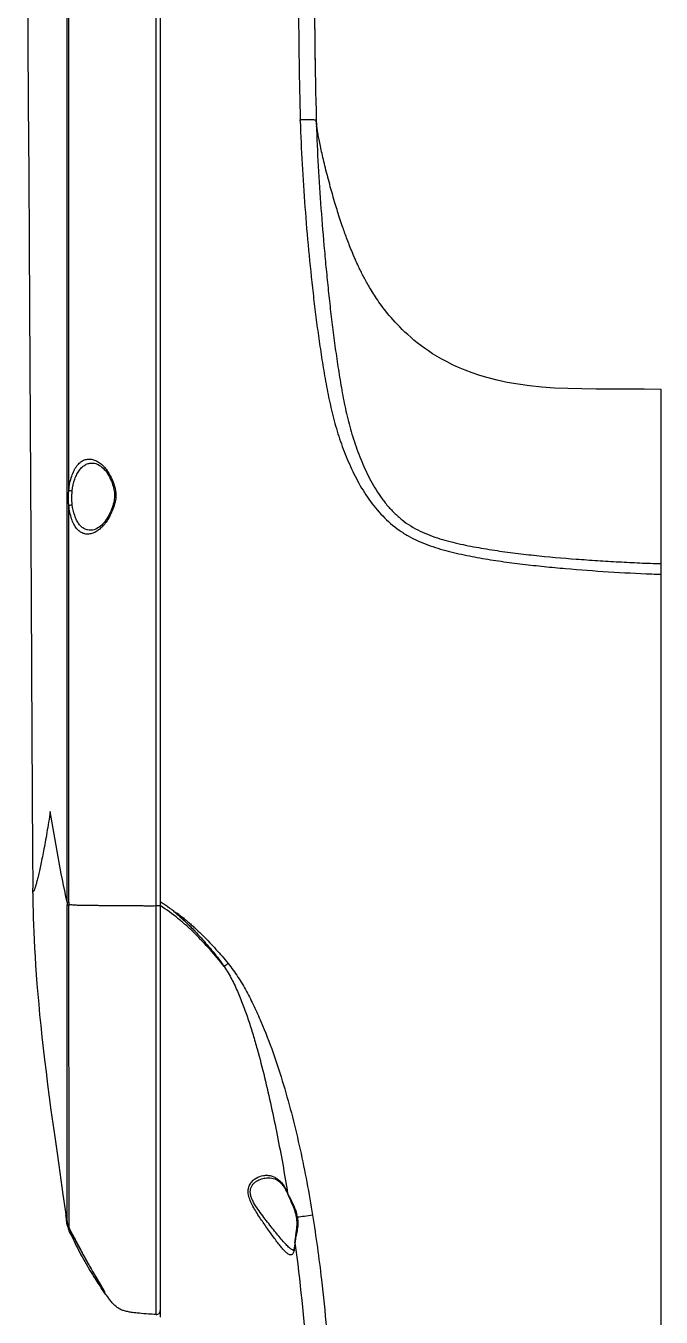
# Model space of a CAD drawing. Header units: millimetres. Extents: x 4086 to 8300, y 123 to 1549.
# Drawn here: x 6713.85 to 6734.46, y 761.43 to 803.27 of the extents above; entities that cross this region are included whole.
import ezdxf

# ---------------------------------------------------------------- set-up
doc = ezdxf.new("R2010")
doc.units = ezdxf.units.MM
doc.layers.add('外形图', color=7, linetype='Continuous')

msp = doc.modelspace()

# ---------------------------------------------------------------- linework, layer by layer
at = {"layer": '外形图'}
for p, q in [((6718.0741, 774.763), (6718.0741, 833.1323)), ((6718.2055, 833.1378), (6718.2055, 761.4243)), ((6715.187, 774.8783), (6715.1873, 809.0191)), ((6723.2137, 803.2676), (6723.2153, 803.0872)), ((6723.2153, 803.0872), (6723.216, 803.0153)), ((6722.7489, 800.1849), (6722.7479, 800.2218)), ((6723.2639, 800.313), (6723.2647, 800.2828)), ((6723.2647, 800.2828), (6723.2669, 800.2003)), ((6723.267, 800.1966), (6723.2669, 800.2005)), ((6723.2678, 800.1709), (6723.2669, 800.2003)), ((6723.2679, 800.1636), (6723.267, 800.1995)), ((6723.2673, 800.1888), (6723.267, 800.1995)), ((6723.2682, 800.1705), (6723.2672, 800.1922)), ((6723.2679, 800.1636), (6723.27, 800.0928)), ((6723.2691, 800.1565), (6723.2682, 800.1705)), ((6723.2694, 800.1515), (6723.2691, 800.1565)), ((6723.27, 800.1437), (6723.2694, 800.1515)), ((6723.2706, 800.1357), (6723.27, 800.1437)), ((6723.2713, 800.1273), (6723.2706, 800.1357)), ((6723.2721, 800.1188), (6723.2713, 800.1273)), ((6723.2729, 800.1099), (6723.2721, 800.1188)), ((6723.274, 800.0991), (6723.2729, 800.1099)), ((6723.2748, 799.9919), (6723.2738, 800.0126)), ((6723.2751, 800.0879), (6723.274, 800.0991)), ((6723.2764, 800.0762), (6723.2751, 800.0879)), ((6723.2773, 800.0676), (6723.2764, 800.0762)), ((6723.2788, 800.0551), (6723.2773, 800.0676)), ((6723.2805, 800.0403), (6723.2788, 800.0551)), ((6723.2825, 800.025), (6723.2805, 800.0403)), ((6723.2845, 800.0092), (6723.2825, 800.025)), ((6723.2861, 799.9971), (6723.2845, 800.0092)), ((6723.2887, 799.9784), (6723.2861, 799.9971)), ((6723.2914, 799.9592), (6723.2887, 799.9784)), ((6723.2946, 799.9372), (6723.2914, 799.9592)), ((6723.2984, 799.9124), (6723.2946, 799.9372)), ((6723.3024, 799.8868), (6723.2984, 799.9124)), ((6723.307, 799.8581), (6723.3024, 799.8868)), ((6723.3119, 799.8286), (6723.307, 799.8581)), ((6723.3174, 799.7958), (6723.3119, 799.8286)), ((6723.3238, 799.7594), (6723.3174, 799.7958)), ((6723.331, 799.7194), (6723.3238, 799.7594)), ((6723.3391, 799.6755), (6723.331, 799.7194)), ((6723.3477, 799.6297), (6723.3391, 799.6755)), ((6723.357, 799.5814), (6723.3477, 799.6297)), ((6723.3672, 799.5297), (6723.357, 799.5814)), ((6723.3779, 799.4771), (6723.3672, 799.5297)), ((6723.3894, 799.4214), (6723.3779, 799.4771)), ((6723.4009, 799.3665), (6723.3894, 799.4214)), ((6723.4132, 799.3088), (6723.4009, 799.3665)), ((6723.4261, 799.2495), (6723.4132, 799.3088)), ((6723.4396, 799.1889), (6723.4261, 799.2495)), ((6723.4535, 799.127), (6723.4396, 799.1889)), ((6723.4679, 799.064), (6723.4535, 799.127)), ((6723.4827, 798.9998), (6723.4679, 799.064)), ((6723.4981, 798.9345), (6723.4827, 798.9998)), ((6723.5139, 798.868), (6723.4981, 798.9345)), ((6723.5302, 798.8005), (6723.5139, 798.868)), ((6723.547, 798.7318), (6723.5302, 798.8005)), ((6723.5643, 798.6621), (6723.547, 798.7318)), ((6723.582, 798.5913), (6723.5643, 798.6621)), ((6723.6003, 798.5193), (6723.582, 798.5913)), ((6723.6192, 798.4456), (6723.6003, 798.5193)), ((6723.6374, 798.3759), (6723.6192, 798.4456)), ((6723.6422, 798.3575), (6723.6374, 798.3759)), ((6723.6617, 798.2836), (6723.6422, 798.3575)), ((6723.6813, 798.2101), (6723.6617, 798.2836)), ((6723.7018, 798.1343), (6723.6813, 798.2101)), ((6723.7232, 798.0563), (6723.7018, 798.1343)), ((6723.7416, 797.9897), (6723.7232, 798.0563)), ((6723.7605, 797.922), (6723.7416, 797.9897)), ((6723.78, 797.8531), (6723.7605, 797.922)), ((6723.7999, 797.7833), (6723.78, 797.8531)), ((6723.8204, 797.7125), (6723.7999, 797.7833)), ((6723.8413, 797.641), (6723.8204, 797.7125)), ((6723.8627, 797.5686), (6723.8413, 797.641)), ((6723.8847, 797.495), (6723.8627, 797.5686)), ((6723.9028, 797.435), (6723.8847, 797.495)), ((6723.9214, 797.3739), (6723.9028, 797.435)), ((6723.9407, 797.3116), (6723.9214, 797.3739)), ((6723.9606, 797.2478), (6723.9407, 797.3116)), ((6723.9812, 797.1825), (6723.9606, 797.2478)), ((6724.0026, 797.1153), (6723.9812, 797.1825)), ((6724.0249, 797.0462), (6724.0026, 797.1153)), ((6724.0445, 796.9862), (6724.0249, 797.0462)), ((6724.0663, 796.9205), (6724.0445, 796.9862)), ((6724.0889, 796.8528), (6724.0663, 796.9205)), ((6724.1125, 796.7835), (6724.0889, 796.8528)), ((6724.1286, 796.7364), (6724.1125, 796.7835)), ((6724.1452, 796.6888), (6724.1286, 796.7364)), ((6724.1621, 796.6406), (6724.1452, 796.6888)), ((6724.1793, 796.5919), (6724.1621, 796.6406)), ((6724.1969, 796.5427), (6724.1793, 796.5919)), ((6724.2148, 796.4932), (6724.1969, 796.5427)), ((6724.233, 796.4434), (6724.2148, 796.4932)), ((6724.2515, 796.3934), (6724.233, 796.4434)), ((6724.2703, 796.343), (6724.2515, 796.3934)), ((6724.2895, 796.2922), (6724.2703, 796.343)), ((6724.3092, 796.2408), (6724.2895, 796.2922)), ((6724.3294, 796.1889), (6724.3092, 796.2408)), ((6724.3501, 796.1361), (6724.3294, 796.1889)), ((6724.3714, 796.0826), (6724.3501, 796.1361)), ((6724.3933, 796.0281), (6724.3714, 796.0826)), ((6724.4517, 795.8871), (6724.4277, 795.9444)), ((6724.4783, 795.8244), (6724.4517, 795.8871)), ((6734.4555, 720.3876), (6734.4555, 791.4822)), ((6715.2435, 774.8769), (6715.2414, 787.7251)), ((6714.0705, 775.1615), (6714.0692, 775.3252)), ((6715.1895, 764.4933), (6715.1869, 774.7876)), ((6715.2558, 764.2962), (6715.2436, 774.7873)), ((6718.0736, 761.5149), (6718.0737, 774.763)), ((6722.319, 765.4652), (6722.3401, 765.4159)), ((6715.1198, 764.9067), (6715.167, 764.5725)), ((6715.1524, 764.7066), (6715.1526, 764.7058)), ((6715.1527, 764.7038), (6715.1532, 764.7015)), ((6715.1532, 764.7015), (6715.1538, 764.6986)), ((6715.1538, 764.6986), (6715.1546, 764.6948)), ((6715.1546, 764.6948), (6715.156, 764.6878)), ((6715.156, 764.6878), (6715.1577, 764.6789)), ((6715.1577, 764.6789), (6715.1604, 764.664)), ((6715.1604, 764.664), (6715.1647, 764.6404)), ((6715.1647, 764.6404), (6715.171, 764.6041)), ((6715.1896, 764.4137), (6715.167, 764.5725)), ((6715.171, 764.6041), (6715.1788, 764.5576)), ((6715.1788, 764.5576), (6715.1886, 764.4982)), ((6715.1886, 764.4982), (6715.1899, 764.4904)), ((6715.1895, 764.4933), (6715.1899, 764.4904)), ((6715.2438, 764.3194), (6715.2583, 764.2906)), ((6715.2558, 764.2962), (6715.2583, 764.2906)), ((6715.2558, 764.2962), (6715.2586, 764.2909)), ((6715.2564, 764.1978), (6715.3128, 764.0835)), ((6715.2583, 764.2906), (6715.2834, 764.2437)), ((6715.2834, 764.2437), (6715.3426, 764.1321)), ((6715.3426, 764.1321), (6715.5126, 763.8096)), ((6715.7681, 763.3367), (6715.8107, 763.2603)), ((6715.8107, 763.2603), (6715.8515, 763.1879)), ((6715.8515, 763.1879), (6715.8905, 763.1193)), ((6715.8905, 763.1193), (6715.9277, 763.0545)), ((6715.9277, 763.0545), (6715.9632, 762.9931)), ((6715.9632, 762.9931), (6716.0133, 762.9072)), ((6716.0133, 762.9072), (6716.0743, 762.8034)), ((6716.0743, 762.8034), (6716.267, 762.4795)), ((6716.267, 762.4795), (6716.2978, 762.4274)), ((6716.2978, 762.4274), (6716.3234, 762.3838)), ((6716.3234, 762.3838), (6716.3391, 762.3567)), ((6716.3391, 762.3567), (6716.3481, 762.341)), ((6716.3481, 762.341), (6716.3559, 762.3272)), ((6716.3559, 762.3272), (6716.3627, 762.3151)), ((6716.3627, 762.3151), (6716.3685, 762.3045))]:
    msp.add_line(p, q, dxfattribs=at)
for points in [[(6713.8453, 814.8993), (6713.8593, 812.427), (6713.867, 811.0842), (6713.9261, 800.7532)], [(6713.9261, 800.7532), (6713.9391, 798.4535), (6713.9516, 796.2452), (6713.9634, 794.1411)], [(6724.4277, 795.9444), (6724.4046, 796.0005), (6724.3933, 796.0281)], [(6734.4555, 791.4822), (6733.8982, 791.4927), (6733.3572, 791.4964), (6732.8418, 791.4972), (6732.3505, 791.4984), (6731.88, 791.5029), (6731.429, 791.5136), (6730.9968, 791.5329), (6730.5825, 791.5625), (6730.1868, 791.6032), (6729.8118, 791.6548), (6729.4609, 791.7164), (6729.138, 791.786), (6728.8425, 791.8616), (6728.5708, 791.942), (6728.3212, 792.0259), (6728.0926, 792.1118), (6727.8827, 792.1992), (6727.6891, 792.2874), (6727.5098, 792.3763), (6727.3431, 792.4657), (6727.1876, 792.5552), (6727.0419, 792.6449), (6726.9053, 792.7343), (6726.7769, 792.8235), (6726.6558, 792.9123), (6726.5415, 793.0006), (6726.4332, 793.0884), (6726.3307, 793.1754), (6726.2338, 793.2615), (6726.1422, 793.3462), (6726.0558, 793.4294), (6725.9745, 793.5107), (6725.8982, 793.5898), (6725.8267, 793.6664), (6725.7595, 793.7408), (6725.696, 793.8131), (6725.636, 793.8836), (6725.5793, 793.9521), (6725.526, 794.0183), (6725.476, 794.082), (6725.429, 794.1435), (6725.3845, 794.203), (6725.342, 794.2613), (6725.3012, 794.3184), (6725.2621, 794.3745), (6725.2245, 794.4296), (6725.1883, 794.4838), (6725.1534, 794.5371), (6725.1197, 794.5895), (6725.0872, 794.6412), (6725.0558, 794.6921), (6725.0254, 794.7422), (6724.9963, 794.7911), (6724.9687, 794.8383), (6724.9428, 794.8833), (6724.9186, 794.9259), (6724.8956, 794.9671), (6724.8732, 795.0077), (6724.8514, 795.0479), (6724.83, 795.0878), (6724.8091, 795.1272), (6724.7886, 795.1664), (6724.7685, 795.2052), (6724.7489, 795.2436), (6724.7297, 795.2818), (6724.7108, 795.3197), (6724.6923, 795.3572), (6724.6741, 795.3945), (6724.6563, 795.4315), (6724.6388, 795.4683), (6724.6216, 795.5048), (6724.6046, 795.5411), (6724.588, 795.5772), (6724.5716, 795.6132), (6724.5554, 795.6489), (6724.5395, 795.6845), (6724.5238, 795.7199), (6724.5083, 795.7552), (6724.4931, 795.7902), (6724.4783, 795.8244)], [(6713.9634, 794.1411), (6714.0161, 784.7547), (6714.0294, 782.3954), (6714.0524, 778.3221)], [(6716.0087, 789.1027), (6716.0355, 789.1012), (6716.0751, 789.095), (6716.1149, 789.0845), (6716.155, 789.0697), (6716.1952, 789.0508), (6716.2353, 789.0278), (6716.2751, 789.0009), (6716.3144, 788.9701), (6716.3528, 788.9358), (6716.39, 788.8982), (6716.4255, 788.8579), (6716.4587, 788.8153), (6716.4896, 788.7711), (6716.5186, 788.7251), (6716.5463, 788.6764), (6716.5729, 788.6252), (6716.598, 788.572), (6716.6216, 788.5171), (6716.6432, 788.4614), (6716.6625, 788.406), (6716.679, 788.3517), (6716.6929, 788.2989), (6716.7041, 788.2476), (6716.7127, 788.1979), (6716.7187, 788.1497), (6716.7222, 788.1029), (6716.7235, 788.0572), (6716.7228, 788.0176)], [(6716.7228, 788.0176), (6716.7204, 787.9768), (6716.7152, 787.9282), (6716.7074, 787.8773), (6716.6968, 787.8242), (6716.6833, 787.7689), (6716.6668, 787.7116), (6716.6475, 787.6529), (6716.6255, 787.5932), (6716.6013, 787.5339), (6716.5753, 787.476), (6716.5481, 787.4207), (6716.5196, 787.3676), (6716.4895, 787.3166), (6716.4575, 787.2676), (6716.4232, 787.2203), (6716.3865, 787.175), (6716.3479, 787.1324), (6716.308, 787.0929), (6716.2673, 787.0572), (6716.2261, 787.0255), (6716.1848, 786.9978), (6716.1438, 786.9743), (6716.1031, 786.9552), (6716.063, 786.9402), (6716.0234, 786.9297), (6715.9847, 786.9235), (6715.9584, 786.922)], [(6714.0524, 778.3221), (6714.0625, 776.5111), (6714.0692, 775.3252)], [(6714.0705, 775.1615), (6714.0727, 774.9801), (6714.076, 774.7872), (6714.0806, 774.583), (6714.0865, 774.3674), (6714.0941, 774.1403), (6714.1034, 773.9015), (6714.1148, 773.6504), (6714.1283, 773.3868), (6714.1441, 773.111), (6714.1625, 772.8238), (6714.1834, 772.5259), (6714.207, 772.2174), (6714.2334, 771.8984), (6714.2627, 771.5687), (6714.295, 771.2285), (6714.3303, 770.8778), (6714.3687, 770.5168), (6714.4102, 770.1456), (6714.4548, 769.7643), (6714.5024, 769.3731), (6714.5529, 768.972), (6714.6064, 768.5609), (6714.6627, 768.1398), (6714.7217, 767.7086), (6714.7831, 767.2673), (6714.8469, 766.8158), (6714.9128, 766.354)], [(6714.9128, 766.354), (6715.0496, 765.3996), (6715.1198, 764.9067)], [(6721.7388, 765.9455), (6721.7715, 765.9439), (6721.8231, 765.9372), (6721.873, 765.9256), (6721.9206, 765.9093), (6721.9657, 765.8888), (6722.0081, 765.8646), (6722.0478, 765.8369), (6722.0852, 765.8062), (6722.1203, 765.7726), (6722.1535, 765.7364), (6722.1847, 765.6975), (6722.2144, 765.6561), (6722.2425, 765.6121), (6722.2693, 765.5656), (6722.2948, 765.5166), (6722.319, 765.4652)], [(6722.3401, 765.4159), (6722.3668, 765.3529), (6722.3971, 765.2841), (6722.4279, 765.2155), (6722.4581, 765.1479), (6722.4867, 765.0821), (6722.5132, 765.0187), (6722.5371, 764.9576), (6722.5584, 764.8985), (6722.577, 764.8411), (6722.5929, 764.7851), (6722.6048, 764.7358)], [(6715.1523, 764.7056), (6715.1523, 764.7057), (6715.1523, 764.7055), (6715.1524, 764.7052), (6715.1526, 764.7046), (6715.1527, 764.7038)], [(6715.1896, 764.4137), (6715.1957, 764.3779), (6715.2043, 764.3397), (6715.2149, 764.3018), (6715.2277, 764.2644), (6715.2425, 764.2279), (6715.2564, 764.1978)], [(6715.1899, 764.4904), (6715.1958, 764.4595), (6715.2046, 764.424), (6715.2156, 764.3887), (6715.2287, 764.3537), (6715.2438, 764.3194)], [(6722.6179, 764.6676), (6722.6242, 764.6236), (6722.6295, 764.5719), (6722.6326, 764.5186), (6722.6333, 764.464), (6722.6319, 764.408), (6722.6284, 764.3509), (6722.6231, 764.2926), (6722.6163, 764.2333), (6722.6084, 764.1731), (6722.5912, 764.0498)], [(6722.6048, 764.7358), (6722.6093, 764.715), (6722.6144, 764.6882), (6722.6179, 764.6676)], [(6715.3128, 764.0835), (6715.3443, 764.0201), (6715.3771, 763.9544), (6715.4112, 763.8866), (6715.4465, 763.8168), (6715.4829, 763.7453), (6715.5205, 763.6723), (6715.559, 763.5983), (6715.5984, 763.5234), (6715.6356, 763.4537)], [(6722.5912, 764.0498), (6722.583, 763.9868), (6722.5763, 763.9229), (6722.5721, 763.8628)], [(6715.5126, 763.8096), (6715.5499, 763.7393), (6715.588, 763.6677), (6715.627, 763.5951), (6715.6667, 763.5216), (6715.7041, 763.4528)], [(6722.5721, 763.8628), (6722.5699, 763.8224), (6722.5667, 763.7809), (6722.5629, 763.7431), (6722.5585, 763.7092), (6722.5536, 763.6793), (6722.5484, 763.6536), (6722.5431, 763.632), (6722.5379, 763.6145), (6722.5331, 763.6011), (6722.5289, 763.5915), (6722.5256, 763.5852), (6722.5235, 763.5819), (6722.5232, 763.5814)], [(6715.6356, 763.4537), (6715.6734, 763.3836), (6715.715, 763.3078), (6715.757, 763.2323), (6715.7993, 763.1576), (6715.8417, 763.0841), (6715.8838, 763.0122), (6715.9254, 762.9423), (6715.9663, 762.8746), (6716.0063, 762.8097), (6716.045, 762.7476), (6716.0822, 762.6887), (6716.1179, 762.6331), (6716.1519, 762.5809), (6716.1841, 762.5322), (6716.2142, 762.4871), (6716.2422, 762.4458), (6716.268, 762.4084), (6716.2847, 762.3845)], [(6715.7041, 763.4528), (6715.7237, 763.4172), (6715.7681, 763.3367)], [(6716.3685, 762.3045), (6716.3734, 762.2955), (6716.3756, 762.2915), (6716.3775, 762.2879), (6716.3792, 762.2846), (6716.3807, 762.2816), (6716.3821, 762.279), (6716.3832, 762.2767), (6716.3841, 762.2747), (6716.3849, 762.2731), (6716.3855, 762.2719), (6716.3859, 762.271), (6716.3861, 762.2705), (6716.3861, 762.2705)]]:
    msp.add_lwpolyline(points, dxfattribs=at)
for centre, radius, start, end in [((6909.1386, 804.9813), 185.9331, 179.941358, 181.473442), ((6903.9262, 804.8054), 180.719, 180.567535, 180.957784), ((6727.3083, 800.3098), 4.0428, 181.71444, 181.92929), ((6735.6323, 827.3736), 41.8917, 267.96924, 268.39034), ((6747.636, 774.8005), 32.4491, 179.86259, 180.02266), ((6748.887, 774.8895), 33.6436, 180.02157, 180.17411), ((6757.6685, 726.3195), 59.6417, 128.663698, 128.820675), ((6724.6394, 766.4927), 2.5297, 204.59238, 205.08901), ((6715.8159, 764.779), 0.6706, 186.09069, 186.28704), ((6715.7796, 764.5869), 0.5975, 189.01661, 189.29296), ((6721.5409, 764.4863), 1.1284, 9.27786, 13.15876), ((6723.5086, 763.7579), 0.9361, 173.62144, 175.07732), ((6715.5846, 761.8515), 0.9062, 27.56944, 27.97914), ((6718.0805, 761.6397), 0.125, 266.81816, 0)]:
    msp.add_arc(centre, radius, start, end, dxfattribs=at)
for points, knots in [([(6715.2414, 788.2208), (6715.2408, 791.6656), (6715.2401, 795.9705), (6715.2406, 801.1352), (6715.2398, 804.5725), (6715.2411, 807.1496), (6715.2405, 808.867)], [0, 0, 0, 0, 0.5005426, 0.6255347, 0.7504451, 1, 1, 1, 1]), ([(6722.6863, 805.2147), (6722.6864, 804.7988), (6722.6908, 803.1344), (6722.7142, 801.4699), (6722.7479, 800.2218)], [0, 0, 0, 0, 0.2498832, 1, 1, 1, 1]), ([(6723.2656, 800.2034), (6723.2639, 800.2049), (6723.2584, 800.2073), (6723.248, 800.2101), (6723.2331, 800.2128), (6723.205, 800.2165), (6723.1601, 800.22), (6723.0959, 800.223), (6723.0197, 800.2247), (6722.9342, 800.2252), (6722.8425, 800.2242), (6722.7797, 800.2227), (6722.7479, 800.2218)], [0, 0, 0, 0, 0.0128804, 0.0337241, 0.0627729, 0.0999084, 0.1972384, 0.3224253, 0.4709926, 0.6375594, 0.8160646, 1, 1, 1, 1]), ([(6722.7489, 800.1849), (6722.7619, 799.7192), (6722.8023, 798.7882), (6722.8948, 797.3933), (6723.0144, 796.0002), (6723.1337, 794.8409), (6723.2437, 793.915), (6723.335, 793.2216), (6723.4374, 792.5296), (6723.5509, 791.8393), (6723.6813, 791.152), (6723.8413, 790.4706), (6724.0448, 789.8008), (6724.298, 789.148), (6724.5992, 788.516), (6724.9634, 787.9172), (6725.407, 787.3735), (6725.8494, 786.9891), (6726.2431, 786.7384), (6726.5558, 786.5806), (6726.8803, 786.4492), (6727.3232, 786.3023), (6727.8892, 786.1593), (6728.5761, 786.0252), (6729.2674, 785.9155), (6729.9614, 785.8248), (6730.657, 785.7482), (6731.5862, 785.6614), (6732.7497, 785.5773), (6733.6815, 785.5248), (6734.1478, 785.5082)], [0, 0, 0, 0, 0.0624426, 0.1248985, 0.187368, 0.2498509, 0.2810974, 0.3123469, 0.343599, 0.3748536, 0.4061095, 0.4373648, 0.4686182, 0.4998708, 0.5311207, 0.5623617, 0.5935908, 0.6248061, 0.6404305, 0.6560565, 0.6716852, 0.6873159, 0.7185754, 0.7498408, 0.7811085, 0.8123774, 0.8436472, 0.8749175, 0.9374585, 1, 1, 1, 1]), ([(6723.27, 800.0928), (6723.2835, 799.6345), (6723.3244, 798.7187), (6723.4154, 797.3469), (6723.5097, 796.2055), (6723.5956, 795.2933), (6723.6653, 794.6095), (6723.7412, 793.9263), (6723.8253, 793.244), (6723.9189, 792.5628), (6724.0219, 791.8831), (6724.1389, 791.2058), (6724.2823, 790.5336), (6724.4672, 789.8713), (6724.6634, 789.3328), (6724.8447, 788.9119), (6725.0446, 788.4996), (6725.2785, 788.1038), (6725.5569, 787.7392), (6725.7893, 787.4851), (6726.0467, 787.2559), (6726.3282, 787.0566), (6726.6313, 786.8917), (6726.9492, 786.7582), (6727.276, 786.6481), (6727.7189, 786.5251), (6728.2807, 786.4036), (6728.9603, 786.2868), (6729.6431, 786.1914), (6730.5564, 786.0858), (6731.4723, 786.0048), (6732.3894, 785.9415), (6733.0776, 785.8995), (6733.7663, 785.8651), (6734.2258, 785.8496), (6734.4555, 785.844)], [0, 0, 0, 0, 0.0624644, 0.1248853, 0.1872936, 0.2185017, 0.2497154, 0.2809343, 0.312156, 0.3433798, 0.3746021, 0.4058158, 0.4370165, 0.4682114, 0.4994155, 0.5150229, 0.5306301, 0.5618282, 0.5774403, 0.5930566, 0.6086776, 0.6243053, 0.6399409, 0.6555852, 0.6712347, 0.6868869, 0.7181914, 0.7494999, 0.7808101, 0.8121213, 0.8747443, 0.9060574, 0.9373709, 0.968685, 1, 1, 1, 1]), ([(6715.2414, 788.2208), (6715.2493, 788.3002), (6715.2719, 788.4529), (6715.3276, 788.667), (6715.4017, 788.8528), (6715.4917, 789.0052), (6715.5964, 789.121), (6715.7143, 789.1977), (6715.8425, 789.2335), (6715.9757, 789.2295), (6716.1101, 789.1887), (6716.2427, 789.1131), (6716.3706, 789.0038), (6716.4879, 788.8599), (6716.5908, 788.6846), (6716.6819, 788.4841), (6716.7536, 788.2602), (6716.7694, 788.098), (6716.7658, 788.016)], [0, 0, 0, 0, 0.0817648, 0.1577734, 0.2261008, 0.2860383, 0.3381976, 0.3845901, 0.428259, 0.4723541, 0.5193078, 0.5707302, 0.6276466, 0.6906802, 0.759958, 0.8353039, 0.9159222, 1, 1, 1, 1]), ([(6715.352, 788.1979), (6715.3664, 788.3283), (6715.4052, 788.5156), (6715.4983, 788.7385), (6715.5795, 788.8726), (6715.673, 788.9777), (6715.7776, 789.0524), (6715.891, 789.0955), (6715.9698, 789.1034), (6716.0087, 789.1027)], [0, 0, 0, 0, 0.3222149, 0.4645276, 0.5918893, 0.7053096, 0.8079086, 0.9044237, 1, 1, 1, 1]), ([(6715.2414, 787.7251), (6715.2386, 787.7486), (6715.2291, 787.8448), (6715.2266, 787.9416), (6715.2279, 788.0145)], [0, 0, 0, 0, 0.2457682, 1, 1, 1, 1]), ([(6715.2279, 788.0145), (6715.2282, 788.0318), (6715.2302, 788.1007), (6715.2353, 788.1696), (6715.2414, 788.2208)], [0, 0, 0, 0, 0.2517956, 1, 1, 1, 1]), ([(6715.2414, 788.2208), (6715.2474, 788.218), (6715.2623, 788.2131), (6715.2991, 788.2044), (6715.33, 788.2001), (6715.352, 788.1979)], [0, 0, 0, 0, 0.1768262, 0.4143745, 1, 1, 1, 1]), ([(6716.7658, 788.016), (6716.7621, 787.9357), (6716.7337, 787.7789), (6716.6563, 787.5613), (6716.5634, 787.3641), (6716.4597, 787.1903), (6716.3416, 787.047), (6716.2156, 786.935), (6716.0859, 786.8545), (6715.9552, 786.8065), (6715.8259, 786.7931), (6715.7011, 786.8178), (6715.5859, 786.8829), (6715.484, 786.9867), (6715.3966, 787.1269), (6715.3249, 787.3006), (6715.271, 787.5034), (6715.2491, 787.6489), (6715.2414, 787.7251)], [0, 0, 0, 0, 0.0848471, 0.1665211, 0.2433406, 0.314493, 0.3795501, 0.4384736, 0.4916359, 0.5397631, 0.5841657, 0.6270992, 0.6717975, 0.7216416, 0.7790565, 0.8450472, 0.919233, 1, 1, 1, 1]), ([(6715.3521, 787.7528), (6715.3497, 787.7741), (6715.3418, 787.8605), (6715.3397, 787.9474), (6715.3408, 788.0128)], [0, 0, 0, 0, 0.2469118, 1, 1, 1, 1]), ([(6715.3408, 788.0128), (6715.341, 788.0283), (6715.3427, 788.0901), (6715.3469, 788.1519), (6715.352, 788.1979)], [0, 0, 0, 0, 0.2511726, 1, 1, 1, 1]), ([(6715.2414, 787.7251), (6715.2474, 787.7287), (6715.2622, 787.735), (6715.2989, 787.7457), (6715.33, 787.7506), (6715.3521, 787.7528)], [0, 0, 0, 0, 0.1812509, 0.419507, 1, 1, 1, 1]), ([(6715.9584, 786.922), (6715.9223, 786.9214), (6715.8494, 786.9284), (6715.7444, 786.9675), (6715.6478, 787.0355), (6715.5617, 787.1315), (6715.487, 787.2541), (6715.4012, 787.4594), (6715.3656, 787.6322), (6715.3521, 787.7528)], [0, 0, 0, 0, 0.0964051, 0.1931329, 0.2954417, 0.4082088, 0.534767, 0.6764579, 1, 1, 1, 1]), ([(6714.6404, 777.8128), (6714.6054, 777.5841), (6714.5516, 777.2527), (6714.4762, 776.8275), (6714.4231, 776.5443), (6714.3722, 776.2866), (6714.3241, 776.0554), (6714.2791, 775.8515), (6714.2377, 775.6756), (6714.2052, 775.5469), (6714.1811, 775.4586), (6714.1652, 775.4033), (6714.1504, 775.3553), (6714.1368, 775.3149), (6714.1246, 775.2819), (6714.1135, 775.2564), (6714.1049, 775.2399), (6714.0983, 775.2308), (6714.0936, 775.2257), (6714.086, 775.2219), (6714.0802, 775.2282), (6714.0775, 775.2346), (6714.0743, 775.2456), (6714.0717, 775.2641), (6714.0697, 775.292), (6714.0693, 775.3131), (6714.0692, 775.3249)], [0, 0, 0, 0, 0.2512913, 0.3645704, 0.4690142, 0.564226, 0.649842, 0.7255407, 0.7910346, 0.8460792, 0.8696197, 0.8904779, 0.9086363, 0.9240854, 0.936823, 0.9468573, 0.9542277, 0.9569503, 0.9590738, 0.9618854, 0.964726, 0.9668743, 0.9696252, 0.9770609, 0.9871725, 1, 1, 1, 1]), ([(6715.187, 774.8783), (6715.0804, 775.365), (6714.8856, 776.341), (6714.7175, 777.3219), (6714.6404, 777.8128)], [0, 0, 0, 0, 0.5006913, 1, 1, 1, 1]), ([(6715.187, 774.8788), (6715.1947, 774.8777), (6715.2136, 774.8773), (6715.2325, 774.8771), (6715.2435, 774.8769)], [0, 0, 0, 0, 0.4145251, 1, 1, 1, 1]), ([(6718.2055, 774.8978), (6718.2459, 774.8709), (6718.3062, 774.8301), (6718.3858, 774.7746), (6718.4452, 774.7325), (6718.4944, 774.697), (6718.5332, 774.6679), (6718.5628, 774.6467), (6718.5926, 774.6258), (6718.6302, 774.5949), (6718.6549, 774.5678), (6718.6742, 774.5532)], [0, 0, 0, 0, 0.2499776, 0.3749686, 0.4999646, 0.6249474, 0.687432, 0.7499837, 0.8125419, 0.8749794, 1, 1, 1, 1]), ([(6715.1869, 774.7876), (6715.1904, 774.7876), (6715.2093, 774.7874), (6715.2282, 774.7874), (6715.2436, 774.7873)], [0, 0, 0, 0, 0.1845875, 1, 1, 1, 1]), ([(6715.2436, 774.7873), (6715.2814, 774.7944), (6715.36, 774.796), (6715.4775, 774.7825), (6715.5997, 774.7783), (6715.7266, 774.7794), (6715.859, 774.7771), (6715.9973, 774.7745), (6716.1415, 774.7727), (6716.2908, 774.7708), (6716.4457, 774.7688), (6716.6122, 774.7667), (6716.8051, 774.7653), (6716.9878, 774.7635), (6717.1524, 774.7633), (6717.2831, 774.7649), (6717.4145, 774.7668), (6717.5461, 774.7666), (6717.6782, 774.7612), (6717.8538, 774.7495), (6717.9872, 774.7491), (6718.0741, 774.763)], [0, 0, 0, 0, 0.0406537, 0.0824179, 0.1254048, 0.1700823, 0.2168531, 0.2656911, 0.3166091, 0.3696689, 0.4239165, 0.4806397, 0.5461649, 0.6282988, 0.6741438, 0.7205249, 0.7668625, 0.8132838, 0.8599555, 0.9068399, 1, 1, 1, 1]), ([(6718.0737, 774.763), (6718.0901, 774.763), (6718.1139, 774.763), (6718.1443, 774.7632), (6718.164, 774.7633), (6718.1803, 774.7635), (6718.1927, 774.7635), (6718.2006, 774.764), (6718.2044, 774.7638), (6718.2055, 774.7641)], [0, 0, 0, 0, 0.3716883, 0.5421578, 0.6932143, 0.8188796, 0.9141814, 0.9753529, 1, 1, 1, 1]), ([(6720.28, 772.787), (6720.1356, 772.9781), (6719.824, 773.3426), (6719.4154, 773.7809), (6719.0656, 774.1089), (6718.6986, 774.4188), (6718.4062, 774.6306), (6718.2055, 774.763)], [0, 0, 0, 0, 0.2496854, 0.4994003, 0.6243505, 0.7493908, 1, 1, 1, 1]), ([(6718.6742, 774.5532), (6718.6936, 774.5375), (6718.7188, 774.5096), (6718.7553, 774.4757), (6718.7843, 774.4521), (6718.8133, 774.4284), (6718.8509, 774.3957), (6718.8976, 774.3544), (6718.9534, 774.3047), (6719.0268, 774.2372), (6719.1174, 774.1515), (6719.2238, 774.0464), (6719.3629, 773.9034), (6719.5318, 773.72), (6719.7283, 773.4945), (6719.921, 773.2655), (6720.1072, 773.0313), (6720.224, 772.8696), (6720.28, 772.787)], [0, 0, 0, 0, 0.0312453, 0.0468637, 0.0624897, 0.0781202, 0.0937431, 0.1249881, 0.1562342, 0.187481, 0.2499751, 0.3124715, 0.37497, 0.4999683, 0.6249741, 0.7499839, 0.8749935, 1, 1, 1, 1]), ([(6718.6829, 774.5639), (6718.7032, 774.549), (6718.7361, 774.5305), (6718.7781, 774.503), (6718.808, 774.48), (6718.8372, 774.4562), (6718.8767, 774.4251), (6718.9263, 774.3867), (6718.9849, 774.3392), (6719.0624, 774.2754), (6719.1581, 774.1941), (6719.271, 774.0942), (6719.4188, 773.9581), (6719.5991, 773.7831), (6719.8094, 773.5672), (6720.0839, 773.2737), (6720.2824, 773.0466), (6720.4075, 772.8893)], [0, 0, 0, 0, 0.0312462, 0.0468574, 0.0624788, 0.0781215, 0.093754, 0.1249933, 0.1562413, 0.1874905, 0.2499862, 0.312484, 0.3749835, 0.4999832, 0.6249904, 0.7500029, 1, 1, 1, 1]), ([(6720.28, 772.787), (6720.3697, 772.654), (6720.5343, 772.3777), (6720.7041, 772.0139), (6720.8247, 771.7167), (6720.9108, 771.4922), (6720.9933, 771.2664), (6721.0974, 770.9634), (6721.2177, 770.5818), (6721.3954, 769.9674), (6721.5943, 769.1939), (6721.8082, 768.2605), (6722.0678, 767.0114), (6722.237, 766.0695), (6722.3392, 765.44)], [0, 0, 0, 0, 0.0627575, 0.1254921, 0.1568505, 0.1882012, 0.2195434, 0.250872, 0.3134838, 0.3760419, 0.5010012, 0.6258131, 0.7505528, 1, 1, 1, 1]), ([(6720.4075, 772.8893), (6720.5201, 772.7477), (6720.7329, 772.4542), (6721.0091, 771.9863), (6721.2534, 771.5012), (6721.5508, 770.8411), (6721.8766, 769.9964), (6722.2115, 768.9636), (6722.5, 767.9172), (6722.8329, 766.5098), (6723.032, 765.4431), (6723.1472, 764.7296)], [0, 0, 0, 0, 0.0625269, 0.1250595, 0.1876008, 0.2501436, 0.3752016, 0.5002402, 0.6252466, 0.7502142, 1, 1, 1, 1]), ([(6721.406, 764.7048), (6721.367, 764.7645), (6721.2913, 764.8839), (6721.188, 765.0652), (6721.1047, 765.2473), (6721.0553, 765.4273), (6721.0565, 765.5984), (6721.1122, 765.7438), (6721.2036, 765.8548), (6721.3468, 765.961), (6721.5131, 766.0207), (6721.6812, 766.0302), (6721.8046, 766.0117), (6721.9237, 765.9664), (6722.0791, 765.8654), (6722.1718, 765.7522), (6722.2242, 765.6686)], [0, 0, 0, 0, 0.0868852, 0.1722925, 0.2543418, 0.3303698, 0.3982532, 0.4592136, 0.5163027, 0.5711951, 0.6753242, 0.7255778, 0.7754552, 0.826289, 0.8796767, 1, 1, 1, 1]), ([(6721.4914, 764.7628), (6721.4382, 764.8345), (6721.3355, 764.9774), (6721.2218, 765.1634), (6721.1561, 765.317), (6721.1271, 765.4294), (6721.1238, 765.5373), (6721.1486, 765.6346), (6721.1961, 765.7164), (6721.2584, 765.7828), (6721.33, 765.836), (6721.4325, 765.8913), (6721.5692, 765.9355), (6721.6829, 765.9465), (6721.7388, 765.9455)], [0, 0, 0, 0, 0.1602078, 0.316083, 0.3900824, 0.4594867, 0.5232081, 0.5818251, 0.6372596, 0.691147, 0.7442431, 0.7967401, 0.8996557, 1, 1, 1, 1]), ([(6722.2242, 765.6686), (6722.235, 765.6514), (6722.2784, 765.5779), (6722.3147, 765.5003), (6722.3392, 765.44)], [0, 0, 0, 0, 0.237779, 1, 1, 1, 1]), ([(6722.3392, 765.44), (6722.3386, 765.4379), (6722.337, 765.4299), (6722.3379, 765.4214), (6722.3401, 765.4159)], [0, 0, 0, 0, 0.2696953, 1, 1, 1, 1]), ([(6722.3484, 765.4201), (6722.3982, 765.3137), (6722.5147, 765.0975), (6722.6105, 764.8682), (6722.6397, 764.7431)], [0, 0, 0, 0, 0.4777751, 1, 1, 1, 1]), ([(6715.1491, 764.7079), (6715.1485, 764.713), (6715.1467, 764.7338), (6715.1513, 764.7122), (6715.1524, 764.7066)], [0, 0, 0, 0, 0.4727205, 1, 1, 1, 1]), ([(6715.167, 764.5725), (6715.1649, 764.5875), (6715.1588, 764.6318), (6715.1525, 764.6762), (6715.1493, 764.7056)], [0, 0, 0, 0, 0.3384921, 1, 1, 1, 1]), ([(6715.1526, 764.7058), (6715.1579, 764.6801), (6715.1702, 764.6093), (6715.1822, 764.5384), (6715.1895, 764.4933)], [0, 0, 0, 0, 0.3645329, 1, 1, 1, 1]), ([(6715.1896, 764.4137), (6715.1912, 764.403), (6715.1999, 764.3813), (6715.2168, 764.3655), (6715.2265, 764.359)], [0, 0, 0, 0, 0.4803461, 1, 1, 1, 1]), ([(6715.19, 764.4905), (6715.1925, 764.4749), (6715.2062, 764.4077), (6715.2312, 764.3429), (6715.2558, 764.2962)], [0, 0, 0, 0, 0.2298471, 1, 1, 1, 1]), ([(6722.5759, 763.8382), (6722.5739, 763.793), (6722.5681, 763.7109), (6722.5512, 763.6016), (6722.5293, 763.5277), (6722.5055, 763.4847), (6722.4864, 763.4625), (6722.4643, 763.4481), (6722.4392, 763.4424), (6722.4121, 763.4452), (6722.3701, 763.4607), (6722.3125, 763.5013), (6722.2393, 763.5714), (6722.1565, 763.6649), (6722.0648, 763.7784), (6721.9652, 763.9086), (6721.8591, 764.0521), (6721.7483, 764.2058), (6721.5951, 764.4234), (6721.4805, 764.5906), (6721.406, 764.7048)], [0, 0, 0, 0, 0.0648583, 0.1178129, 0.1583879, 0.1743464, 0.1879237, 0.1999249, 0.2115344, 0.2240476, 0.2384848, 0.2752301, 0.3237691, 0.3837689, 0.4540067, 0.5328731, 0.6186486, 0.7096763, 0.8044719, 1, 1, 1, 1]), ([(6722.5314, 763.5969), (6722.5176, 763.5999), (6722.4881, 763.6114), (6722.4237, 763.6516), (6722.3351, 763.7312), (6722.22, 763.8541), (6722.0902, 764.005), (6721.9488, 764.1766), (6721.7993, 764.3632), (6721.6452, 764.5596), (6721.5423, 764.6941), (6721.4914, 764.7628)], [0, 0, 0, 0, 0.0269094, 0.0597241, 0.1443954, 0.2529007, 0.3809936, 0.5238628, 0.6770737, 0.8368734, 1, 1, 1, 1]), ([(6722.6545, 764.6682), (6722.6668, 764.5928), (6722.6745, 764.4432), (6722.6469, 764.2301), (6722.6074, 764.0393), (6722.5846, 763.9185), (6722.5783, 763.8619)], [0, 0, 0, 0, 0.2813605, 0.5476771, 0.7899014, 1, 1, 1, 1]), ([(6722.6545, 764.6682), (6722.6494, 764.6677), (6722.6407, 764.6669), (6722.6287, 764.6661), (6722.6227, 764.6664), (6722.6181, 764.6667), (6722.6179, 764.6676)], [0, 0, 0, 0, 0.4182007, 0.7299411, 0.9244002, 1, 1, 1, 1]), ([(6723.1465, 764.7342), (6723.058, 764.7201), (6722.8943, 764.6959), (6722.73, 764.6757), (6722.6545, 764.6682)], [0, 0, 0, 0, 0.541603, 1, 1, 1, 1]), ([(6723.1472, 764.7296), (6723.259, 764.0365), (6723.4964, 762.2979), (6723.7411, 759.5017), (6723.8306, 757.3995), (6723.8613, 756.3484)], [0, 0, 0, 0, 0.2502071, 0.6252232, 1, 1, 1, 1]), ([(6715.2564, 764.1978), (6715.2612, 764.188), (6715.2829, 764.1711), (6715.3086, 764.1692), (6715.3226, 764.1697)], [0, 0, 0, 0, 0.4354609, 1, 1, 1, 1]), ([(6715.2586, 764.2909), (6715.3289, 764.1596), (6715.4757, 763.8793), (6715.6241, 763.5998), (6715.7045, 763.4529)], [0, 0, 0, 0, 0.4708053, 1, 1, 1, 1]), ([(6722.5759, 763.8382), (6722.7406, 762.6047), (6722.9282, 760.7456), (6723.0762, 758.2597), (6723.1224, 757.0147), (6723.1406, 756.392)], [0, 0, 0, 0, 0.4997311, 0.7498176, 1, 1, 1, 1]), ([(6715.7045, 763.4529), (6715.7731, 763.3273), (6715.9078, 763.0871), (6716.0768, 762.7994), (6716.2002, 762.5925), (6716.2767, 762.4643), (6716.3374, 762.3615), (6716.3716, 762.3017), (6716.3849, 762.2766)], [0, 0, 0, 0, 0.3159973, 0.6078885, 0.7364467, 0.8479221, 0.9374537, 1, 1, 1, 1]), ([(6718.0736, 761.5149), (6717.9895, 761.5196), (6717.8084, 761.532), (6717.5778, 761.5484), (6717.3841, 761.5685), (6717.2431, 761.5881), (6717.1117, 761.6132), (6716.9914, 761.6464), (6716.8815, 761.6941), (6716.7819, 761.7626), (6716.691, 761.8496), (6716.6052, 761.9492), (6716.5229, 762.0561), (6716.4152, 762.2011), (6716.3362, 762.3109), (6716.2847, 762.3845)], [0, 0, 0, 0, 0.1187591, 0.2557842, 0.3255946, 0.3931732, 0.4563156, 0.5140063, 0.5687037, 0.6243092, 0.6833686, 0.7455023, 0.8093907, 0.8734287, 1, 1, 1, 1]), ([(6716.3879, 762.2709), (6716.3902, 762.2666), (6716.3941, 762.2589), (6716.3991, 762.2487), (6716.402, 762.2409), (6716.4039, 762.2365), (6716.4032, 762.2323), (6716.3992, 762.2345), (6716.3956, 762.2379), (6716.3893, 762.2444), (6716.3817, 762.2533), (6716.3723, 762.2649), (6716.3612, 762.279), (6716.3433, 762.3027), (6716.3175, 762.338), (6716.2962, 762.368), (6716.2847, 762.3845)], [0, 0, 0, 0, 0.0622186, 0.1108743, 0.1458041, 0.1670787, 0.1762467, 0.1871838, 0.2107662, 0.2478843, 0.2985199, 0.3624119, 0.439187, 0.5284291, 0.7423454, 1, 1, 1, 1])]:
    msp.add_open_spline(points, degree=3, knots=knots, dxfattribs=at)
for points in [[(6723.267, 800.2008), (6723.2669, 800.2018), (6723.2663, 800.2027), (6723.2656, 800.2034)], [(6722.5759, 763.8382), (6722.5731, 763.846), (6722.5717, 763.8545), (6722.5721, 763.8628)]]:
    msp.add_open_spline(points, degree=3, dxfattribs=at)

doc.saveas('drawing.dxf')
